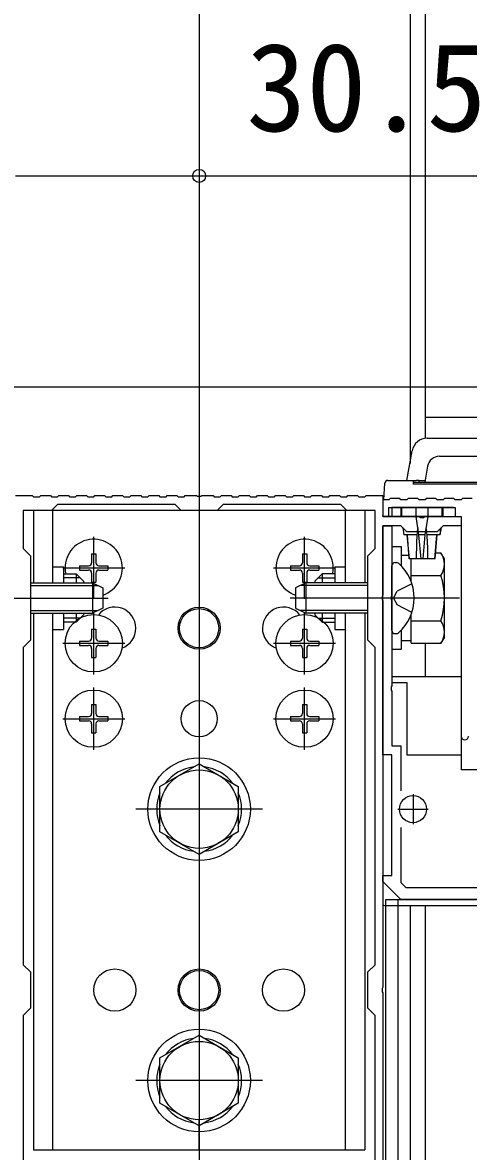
# Model space of a CAD drawing. Units: millimetres, scale not verified. Extents: x -875 to 875, y -1304 to 1296.
# Drawn here: x 18.2 to 92.2, y 244.4 to 431.5 of the extents above; entities that cross this region are included whole.
import ezdxf
from ezdxf.enums import TextEntityAlignment as Align

# ---------------------------------------------------------------- set-up
doc = ezdxf.new("R2010")
doc.units = ezdxf.units.MM
doc.header["$LTSCALE"] = 8
for name, color, linetype in [('0-2_YKK_11', 7, 'Continuous'), ('0-3_YKK_12', 2, 'Continuous'), ('0-4_YKK_13', 4, 'Continuous'), ('0-5_YKK_D', 6, 'Continuous')]:
    doc.layers.add(name, color=color, linetype=linetype)
doc.styles.add('ＭＳ ゴシック', font='')
doc.styles.get('ＭＳ ゴシック').set_extended_font_data('MS Gothic')

msp = doc.modelspace()

# ---------------------------------------------------------------- linework, layer by layer
at = {"layer": '0-2_YKK_11'}
for p, q in [((83, 303.603), (83, 298.603)), ((80.5, 301.103), (85.5, 301.103))]:
    msp.add_line(p, q, dxfattribs=at)
for points in [[(17, 353.103), (19.8, 353.103), (20, 352.903), (21, 352.903), (21.2, 353.103), (22.8, 353.103), (23, 352.903), (24, 352.903), (24.2, 353.103), (25.8, 353.103), (26, 352.903), (27, 352.903), (27.2, 353.103), (28.8, 353.103), (29, 352.903), (30, 352.903), (30.2, 353.103), (31.8, 353.103), (32, 352.903), (33, 352.903), (33.2, 353.103), (34.8, 353.103), (35, 352.903), (36, 352.903), (36.2, 353.103), (37.8, 353.103), (38, 352.903), (39, 352.903), (39.2, 353.103), (40.8, 353.103), (41, 352.903), (42, 352.903), (42.2, 353.103), (43.8, 353.103), (44, 352.903), (45, 352.903), (45.2, 353.103), (47.042, 353.103), (47.225, 352.983)], [(47.225, 352.983), (47.775, 352.983), (47.958, 353.103), (49.8, 353.103), (50, 352.903), (51, 352.903), (51.2, 353.103), (52.8, 353.103), (53, 352.903), (54, 352.903), (54.2, 353.103), (55.8, 353.103), (56, 352.903), (57, 352.903), (57.2, 353.103), (58.8, 353.103), (59, 352.903), (60, 352.903), (60.2, 353.103), (61.8, 353.103), (62, 352.903), (63, 352.903), (63.2, 353.103), (64.8, 353.103), (65, 352.903), (66, 352.903), (66.2, 353.103), (67.8, 353.103), (68, 352.903), (69, 352.903), (69.2, 353.103), (70.8, 353.103), (71, 352.903), (72, 352.903), (72.2, 353.103), (73.8, 353.103), (74, 352.903), (75, 352.903), (75.2, 353.103), (78, 353.103)], [(78, 353.103), (78, 349.603), (84.042, 349.603), (84.225, 349.483), (84.775, 349.483), (84.958, 349.603), (91, 349.603), (91, 348.103), (88, 348.103), (87, 347.103), (82, 347.103), (81, 348.103), (78, 348.103), (78, 336.561), (77.88, 336.378), (77.88, 335.828), (78, 335.645)], [(87, 352.403), (86.8, 352.603), (85.2, 352.603), (85, 352.403), (84, 352.403), (83.8, 352.603), (82.2, 352.603), (82, 352.403), (81, 352.403), (80.8, 352.603), (79.2, 352.603), (79, 352.403), (78, 352.403), (78, 349.603), (79, 349.603), (79, 351.103), (90, 351.103), (90, 349.603), (91, 349.603), (91, 313.203)], [(92.8, 352.603), (91.2, 352.603), (91, 352.403), (90, 352.403), (89.8, 352.603), (88.2, 352.603), (88, 352.403), (87, 352.403)], [(76.7, 237.303), (76.7, 266.903), (75.5, 268.103), (75.5, 274.103), (76.7, 275.303), (76.7, 327.903), (75.5, 329.103), (75.5, 343.103), (76.7, 344.303), (76.7, 350.603), (72, 350.603), (71, 351.603), (51.5, 351.603), (50.5, 350.603), (44.5, 350.603), (43.5, 351.603), (24, 351.603), (23, 350.603), (18.3, 350.603), (18.3, 344.303), (19.5, 343.103), (19.5, 329.103), (18.3, 327.903)], [(133, 286.103), (81, 286.103), (78, 289.103), (78, 290.103), (79.5, 290.103), (79.5, 310.103), (78, 310.103), (78, 348.103), (79.5, 348.103), (79.5, 336.561), (79.38, 336.378), (79.38, 335.828), (79.5, 335.645), (79.5, 321.561), (79.38, 321.378), (79.38, 320.828), (79.5, 320.645), (79.5, 311.603), (81, 311.603), (81, 304.162)], [(78, 335.645), (78, 271.561), (77.88, 271.378), (77.88, 270.828), (78, 270.645), (78, 233.561), (77.88, 233.378), (77.88, 232.828), (78, 232.645), (78, 221.103), (52, 221.103), (52, 222.103)], [(18.3, 327.903), (18.3, 275.303), (19.5, 274.103), (19.5, 268.103), (18.3, 266.903), (18.3, 237.303), (19.5, 236.103), (19.5, 230.103), (18.3, 228.903), (18.3, 222.603), (36.9, 222.603), (36.9, 226.629), (33.4, 228.529), (33.4, 232.403)], [(81, 298.043), (81, 288.931), (81.828, 288.103), (131.8, 288.103), (131.8, 297.704)]]:
    msp.add_lwpolyline(points, dxfattribs=at)
for start, end in [(180.00001, 269.99999), (270.00001, 359.99999)]:
    msp.add_arc((91.6, 313.203), 0.6, start, end, dxfattribs=at)
at = {"layer": '0-3_YKK_12'}
for p, q in [((47.5, 818.103), (47.5, -60.897)), ((85, 799.103), (85, 362.581)), ((82.5, 583.603), (82.5, 358.438)), ((-819.193, 371.103), (735, 371.103)), ((85, 366.103), (628.982, 366.103)), ((85, 328.597), (85, 323.103)), ((58, 301.103), (37, 301.103)), ((82.5, 285.103), (82.5, 236.403)), ((58, 256.103), (37, 256.103))]:
    msp.add_line(p, q, dxfattribs=at)
msp.add_lwpolyline([(85, 285.103), (85, 191.103), (85, -60.897)], dxfattribs=at)
at = {"layer": '0-4_YKK_13'}
for p, q in [((85.332, 362.603), (111.668, 362.603)), ((82, 355.603), (82.87, 360.537)), ((87.384, 359.603), (109.626, 359.603)), ((78.169, 352.373), (78.338, 355.133)), ((78.837, 355.603), (83.5, 355.603)), ((83, 355.603), (83, 355.003)), ((83, 355.303), (114, 355.303)), ((114, 355.003), (83, 355.003)), ((84, 355.603), (85, 355.603)), ((85, 355.603), (85, 355.303)), ((75, 350.603), (20, 350.603)), ((20, 350.603), (20, 338.603)), ((23.2, 338.603), (23.2, 350.603)), ((47.5, 350.603), (47.5, 343.603)), ((71.8, 338.603), (71.8, 350.603)), ((75, 350.603), (75, 338.603)), ((89.7, 351.103), (79.5, 351.103)), ((79.5, 351.103), (79.5, 349.603)), ((81, 351.103), (81, 349.603)), ((81.146, 349.603), (81.146, 351.103)), ((83.5, 349.603), (83.5, 351.103)), ((85.5, 349.603), (85.5, 351.103)), ((88, 349.603), (88, 351.103)), ((78.3, 349.603), (78.5, 349.603)), ((81, 349.603), (79.5, 349.603)), ((81.146, 349.603), (81, 349.603)), ((83.5, 349.603), (81.146, 349.603)), ((85.5, 349.603), (83.5, 349.603)), ((83.975, 346.603), (83.5, 349.603)), ((85.025, 346.603), (85.5, 349.603)), ((87.854, 349.603), (85.5, 349.603)), ((91, 349.303), (91, 307.603)), ((81.282, 347.821), (81.475, 346.603)), ((81.521, 346.603), (81.375, 347.728)), ((81.521, 346.603), (81.475, 346.603)), ((82.056, 346.603), (81.521, 346.603)), ((82, 346.603), (82.35, 342.603)), ((83.649, 346.603), (82.056, 346.603)), ((82.357, 342.603), (82.056, 346.603)), ((85.025, 346.603), (83.975, 346.603)), ((84.325, 342.603), (83.975, 346.603)), ((84.675, 342.603), (85.025, 346.603)), ((86.643, 342.603), (86.944, 346.603)), ((86.65, 342.603), (87, 346.603)), ((87.479, 346.603), (87.625, 347.728)), ((87.525, 346.603), (87.479, 346.603)), ((87.525, 346.603), (87.718, 347.821)), ((30, 335.953), (30, 346.253)), ((65, 335.953), (65, 346.253)), ((29.65, 343.453), (30.35, 343.453)), ((29.65, 343.453), (29.65, 341.953)), ((30.35, 343.453), (30.35, 341.953)), ((64.65, 343.453), (65.35, 343.453)), ((64.65, 343.453), (64.65, 341.953)), ((65.35, 343.453), (65.35, 341.953)), ((82.313, 343.153), (81.1, 343.153)), ((82.357, 342.603), (82.35, 342.603)), ((83.515, 342.603), (82.357, 342.603)), ((82.7, 338.832), (82.7, 342.603)), ((84.325, 342.603), (83.515, 342.603)), ((84.675, 342.603), (84.325, 342.603)), ((85.485, 342.603), (84.675, 342.603)), ((86.643, 342.603), (85.485, 342.603)), ((86.65, 342.603), (86.643, 342.603)), ((86.723, 343.608), (87.619, 343.608)), ((88.2, 342.603), (87.619, 343.608)), ((88.2, 329.603), (88.2, 342.603)), ((23.2, 341.303), (25, 341.303)), ((24.85, 341.103), (35.15, 341.103)), ((25, 341.303), (25, 338.603)), ((27.65, 341.453), (27.65, 340.753)), ((27.65, 341.453), (29.15, 341.453)), ((27.65, 340.753), (29.15, 340.753)), ((30.85, 341.453), (32.35, 341.453)), ((30.85, 340.753), (32.35, 340.753)), ((32.35, 341.453), (32.35, 340.753)), ((59.85, 341.103), (70.15, 341.103)), ((62.65, 341.453), (62.65, 340.753)), ((62.65, 341.453), (64.15, 341.453)), ((62.65, 340.753), (64.15, 340.753)), ((65.85, 341.453), (67.35, 341.453)), ((65.85, 340.753), (67.35, 340.753)), ((67.35, 341.453), (67.35, 340.753)), ((70, 341.303), (71.8, 341.303)), ((70, 341.303), (70, 338.603)), ((79.5, 341.354), (79.5, 341.458)), ((79.5, 330.852), (79.5, 341.354)), ((80.045, 342.003), (80.243, 342.003)), ((25, 340.103), (27.1, 340.103)), ((27.748, 339.455), (25, 339.455)), ((27.1, 340.103), (27.1, 338.603)), ((28.3, 338.903), (27.1, 340.103)), ((28.3, 338.903), (28.3, 338.603)), ((29.65, 340.253), (29.65, 338.753)), ((30.35, 340.253), (30.35, 338.753)), ((64.65, 340.253), (64.65, 338.753)), ((65.35, 340.253), (65.35, 338.753)), ((66.7, 338.903), (67.9, 340.103)), ((66.7, 338.903), (66.7, 338.603)), ((67.252, 339.455), (70, 339.455)), ((70, 340.103), (67.9, 340.103)), ((67.9, 340.103), (67.9, 338.603)), ((82.7, 338.832), (82.7, 340.103)), ((82.7, 339.856), (87.619, 339.856)), ((19.5, 338.603), (29.8, 338.603)), ((19.5, 338.17), (30.72, 338.17)), ((29.65, 338.753), (30.35, 338.753)), ((29.8, 338.603), (29.8, 333.603)), ((75.5, 338.17), (64.28, 338.17)), ((64.65, 338.753), (65.35, 338.753)), ((65.2, 338.603), (65.2, 333.603)), ((75.5, 338.603), (65.2, 338.603)), ((79.756, 336.103), (80.365, 337.248)), ((82.826, 338.475), (80.365, 337.248)), ((4.3, 336.103), (30.8, 336.103)), ((10.996, 336.103), (32.413, 336.103)), ((84.004, 336.103), (62.587, 336.103)), ((90.7, 336.103), (64.2, 336.103)), ((79.756, 336.103), (80.365, 334.958)), ((19.5, 334.036), (30.72, 334.036)), ((19.5, 333.603), (29.8, 333.603)), ((20, 333.603), (20, 244.603)), ((23.2, 244.603), (23.2, 333.603)), ((25, 333.603), (25, 330.903)), ((27.1, 333.603), (27.1, 332.103)), ((28.3, 333.303), (27.1, 332.103)), ((28.3, 333.603), (28.3, 333.303)), ((31.5, 334.403), (29.8, 333.603)), ((30, 323.453), (30, 333.753)), ((63.5, 334.403), (65.2, 333.603)), ((75.5, 334.036), (64.28, 334.036)), ((65, 323.453), (65, 333.753)), ((75.5, 333.603), (65.2, 333.603)), ((66.7, 333.603), (66.7, 333.303)), ((66.7, 333.303), (67.9, 332.103)), ((67.9, 333.603), (67.9, 332.103)), ((70, 333.603), (70, 330.903)), ((71.8, 244.603), (71.8, 333.603)), ((75, 333.603), (75, 244.603)), ((82.826, 333.731), (80.365, 334.958)), ((82.7, 332.103), (82.7, 333.373)), ((82.7, 328.597), (82.7, 333.373)), ((27.748, 332.751), (25, 332.751)), ((27.1, 332.103), (25, 332.103)), ((67.252, 332.751), (70, 332.751)), ((67.9, 332.103), (70, 332.103)), ((82.7, 332.35), (87.619, 332.35)), ((23.2, 330.903), (25, 330.903)), ((29.65, 330.953), (30.35, 330.953)), ((29.65, 330.953), (29.65, 329.453)), ((30.35, 330.953), (30.35, 329.453)), ((64.65, 330.953), (65.35, 330.953)), ((64.65, 330.953), (64.65, 329.453)), ((65.35, 330.953), (65.35, 329.453)), ((70, 330.903), (71.8, 330.903)), ((80.045, 330.203), (80.243, 330.203)), ((88.2, 329.603), (87.619, 328.597)), ((24.85, 328.603), (35.15, 328.603)), ((27.65, 328.953), (27.65, 328.253)), ((27.65, 328.953), (29.15, 328.953)), ((27.65, 328.253), (29.15, 328.253)), ((29.65, 327.753), (29.65, 326.253)), ((30.35, 327.753), (30.35, 326.253)), ((30.85, 328.953), (32.35, 328.953)), ((30.85, 328.253), (32.35, 328.253)), ((32.35, 328.953), (32.35, 328.253)), ((59.85, 328.603), (70.15, 328.603)), ((62.65, 328.953), (62.65, 328.253)), ((62.65, 328.953), (64.15, 328.953)), ((62.65, 328.253), (64.15, 328.253)), ((64.65, 327.753), (64.65, 326.253)), ((65.35, 327.753), (65.35, 326.253)), ((65.85, 328.953), (67.35, 328.953)), ((65.85, 328.253), (67.35, 328.253)), ((67.35, 328.953), (67.35, 328.253)), ((81.1, 329.053), (82.7, 329.053)), ((82.7, 328.597), (87.619, 328.597)), ((29.65, 326.253), (30.35, 326.253)), ((64.65, 326.253), (65.35, 326.253)), ((79.5, 323.103), (91, 323.103)), ((79.5, 322.103), (82, 322.103)), ((82, 322.103), (82, 310.103)), ((30, 310.953), (30, 321.253)), ((65, 310.953), (65, 321.253)), ((29.65, 318.453), (30.35, 318.453)), ((29.65, 318.453), (29.65, 316.953)), ((30.35, 318.453), (30.35, 316.953)), ((64.65, 318.453), (65.35, 318.453)), ((64.65, 318.453), (64.65, 316.953)), ((65.35, 318.453), (65.35, 316.953)), ((27.65, 316.453), (27.65, 315.753)), ((27.65, 316.453), (29.15, 316.453)), ((30.85, 316.453), (32.35, 316.453)), ((32.35, 316.453), (32.35, 315.753)), ((62.65, 316.453), (62.65, 315.753)), ((62.65, 316.453), (64.15, 316.453)), ((65.85, 316.453), (67.35, 316.453)), ((67.35, 316.453), (67.35, 315.753)), ((24.85, 316.103), (35.15, 316.103)), ((27.65, 315.753), (29.15, 315.753)), ((29.65, 315.253), (29.65, 313.753)), ((30.35, 315.253), (30.35, 313.753)), ((30.85, 315.753), (32.35, 315.753)), ((59.85, 316.103), (70.15, 316.103)), ((62.65, 315.753), (64.15, 315.753)), ((64.65, 315.253), (64.65, 313.753)), ((65.35, 315.253), (65.35, 313.753)), ((65.85, 315.753), (67.35, 315.753)), ((29.65, 313.753), (30.35, 313.753)), ((64.65, 313.753), (65.35, 313.753)), ((82, 310.103), (91, 310.103)), ((94, 307.603), (91, 307.603)), ((78.5, 285.103), (134, 285.103)), ((80.5, 286.103), (137.5, 286.103)), ((47.5, 244.603), (47.5, 249.603)), ((20, 244.603), (75, 244.603))]:
    msp.add_line(p, q, dxfattribs=at)
for points in [[(85.414, 357.95), (85.005, 355.629), (85, 355.629), (85, 355.603)], [(84, 355.303), (84, 355.603), (83.5, 355.603)], [(88, 349.603), (87.854, 349.603), (87.854, 351.103)], [(79.5, 349.603), (78, 349.603), (78.013, 349.815)], [(87.479, 346.603), (86.944, 346.603), (85.351, 346.603)], [(79.5, 344.603), (79.5, 327.603), (81.1, 327.603), (81.1, 330.818)], [(81.1, 341.388), (81.1, 344.603), (79.5, 344.603)], [(29.8, 338.603), (31.5, 337.803), (31.5, 334.403)], [(65.2, 338.603), (63.5, 337.803), (63.5, 334.403)], [(79.5, 330.748), (79.5, 330.852), (79.5, 331.203)], [(78.5, 236.603), (78.5, 286.103), (80, 286.103)], [(80, 286.103), (80.5, 286.103), (80.5, 235.603), (80, 235.603)]]:
    msp.add_lwpolyline(points, dxfattribs=at)
for points in [[(47.5, 308.608), (54, 304.856), (54, 297.35), (47.5, 293.597), (41, 297.35), (41, 304.856)], [(47.5, 263.608), (54, 259.856), (54, 252.35), (47.5, 248.597), (41, 252.35), (41, 259.856)]]:
    msp.add_lwpolyline(points, close=True, dxfattribs=at)
for centre, radius in [((30, 328.603), 4.75), ((47.5, 331.103), 3.5), ((47.5, 331.103), 3.25), ((65, 328.603), 4.75), ((30, 316.103), 4.75), ((65, 316.103), 4.75), ((47.5, 316.103), 3), ((47.5, 301.103), 8.5), ((47.5, 301.103), 6.5), ((83, 301.103), 2.25), ((33.5, 271.103), 3.5), ((47.5, 271.103), 3.5), ((47.5, 271.103), 3.25), ((61.5, 271.103), 3.5), ((47.5, 256.103), 8.5), ((47.5, 256.103), 6.5)]:
    msp.add_circle(centre, radius, dxfattribs=at)
for centre, radius, start, end in [((85.332, 360.103), 2.5, 90, 170), ((87.384, 357.603), 2, 90, 170), ((78.837, 355.103), 0.5, 90, 176.5), ((30, 341.103), 4.75, 288.40848, 192.1532), ((65, 341.103), 4.75, 347.8468, 251.59152), ((84.877, 341.732), 3.323, 325.61575, 34.38425), ((29.15, 341.953), 0.5, 270, 0), ((29.15, 340.253), 0.5, 0, 90), ((30.85, 341.953), 0.5, 180, 270), ((30.85, 340.253), 0.5, 90, 180), ((64.15, 341.953), 0.5, 270, 0), ((64.15, 340.253), 0.5, 0, 90), ((65.85, 341.953), 0.5, 180, 270), ((65.85, 340.253), 0.5, 90, 180), ((80.045, 341.458), 0.545, 90, 180), ((80.243, 341.453), 0.55, 48.43917, 90), ((75.5, 336.103), 7.7, 311.56083, 48.43917), ((75.781, 336.103), 12.419, 342.41205, 17.58795), ((33.5, 331.103), 3.5, 289.75815, 141.31721), ((61.5, 331.103), 3.5, 38.68279, 250.24185), ((84.877, 330.474), 3.323, 325.61575, 34.38425), ((29.15, 329.453), 0.5, 270, 0), ((30.85, 329.453), 0.5, 180, 270), ((64.15, 329.453), 0.5, 270, 0), ((65.85, 329.453), 0.5, 180, 270), ((80.045, 330.748), 0.545, 180, 270), ((80.243, 330.753), 0.55, 270, 311.56083), ((29.15, 327.753), 0.5, 0, 90), ((30.85, 327.753), 0.5, 90, 180), ((64.15, 327.753), 0.5, 0, 90), ((65.85, 327.753), 0.5, 90, 180), ((29.15, 316.953), 0.5, 270, 0), ((30.85, 316.953), 0.5, 180, 270), ((64.15, 316.953), 0.5, 270, 0), ((65.85, 316.953), 0.5, 180, 270), ((29.15, 315.253), 0.5, 0, 90), ((30.85, 315.253), 0.5, 90, 180), ((64.15, 315.253), 0.5, 0, 90), ((65.85, 315.253), 0.5, 90, 180), ((47.5, 301.103), 7.05, 97.21814, 142.78186), ((47.5, 301.103), 7.05, 37.21814, 82.78186), ((47.5, 301.103), 7.05, 157.21814, 202.78186), ((47.5, 301.103), 7.05, 337.21814, 22.78186), ((47.5, 301.103), 7.05, 217.21814, 262.78186), ((47.5, 301.103), 7.05, 277.21814, 322.78186), ((78.5, 286.103), 1, 240, 270), ((47.5, 256.103), 7.05, 97.21814, 142.78186), ((47.5, 256.103), 7.05, 37.21814, 82.78186), ((47.5, 256.103), 7.05, 157.21814, 202.78186), ((47.5, 256.103), 7.05, 337.21814, 22.78186), ((47.5, 256.103), 7.05, 217.21814, 262.78186), ((47.5, 256.103), 7.05, 277.21814, 322.78186)]:
    msp.add_arc(centre, radius, start, end, dxfattribs=at)
for centre, major_axis, ratio, start_param, end_param in [((84.5, 340.604), (0, 11.43), 0.087489, 1.0182613, 1.3950002), ((84.5, 343.289), (0, 6.314), 0.158384, 0.7853982, 1.0182613), ((84.5, 343.289), (0, 6.314), 0.158384, 5.264924, 5.4977871), ((84.5, 340.604), (0, 11.43), 0.087489, 4.8881851, 5.264924)]:
    msp.add_ellipse(centre, major_axis=major_axis, ratio=ratio, start_param=start_param, end_param=end_param, dxfattribs=at)
at = {"layer": '0-5_YKK_D'}
msp.add_lwpolyline([(17, 406.103), (47.5, 406.103), (106.391, 406.103)], dxfattribs=at)
msp.add_circle((47.5, 406.103), 1.075, dxfattribs=at)

# ---------------------------------------------------------------- texts
at = {"layer": '0-5_YKK_D', "style": 'ＭＳ ゴシック'}
msp.add_text('30.5', height=14.66, dxfattribs=at).set_placement((55.323, 409.103), align=Align.BOTTOM_LEFT)

doc.saveas('drawing.dxf')
